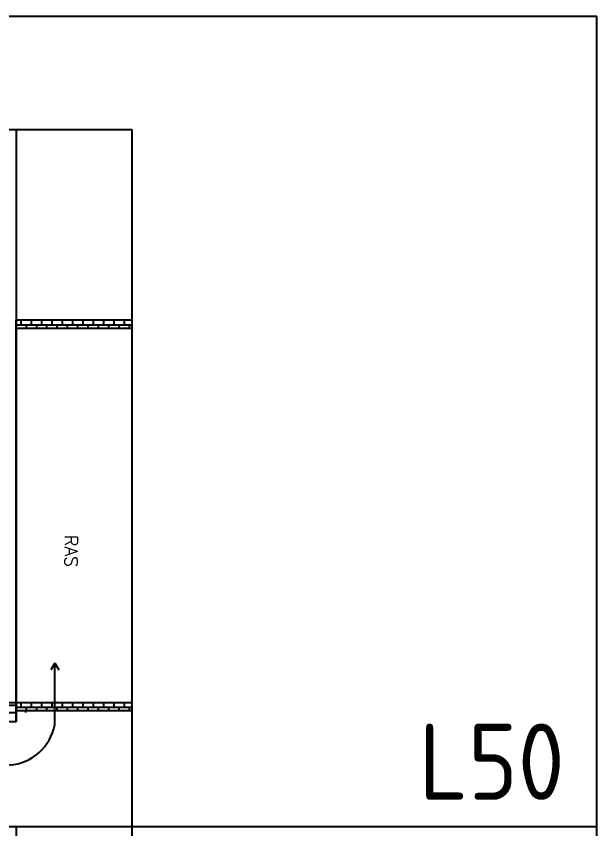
# Model space of a CAD drawing. Header units: millimetres. Extents: x 108 to 3316, y 96 to 2090.
# Drawn here: x 2659.2 to 2773.5, y 1629.1 to 1789.1 of the extents above; entities that cross this region are included whole.
import ezdxf
from ezdxf.enums import TextEntityAlignment as Align

# ---------------------------------------------------------------- set-up
doc = ezdxf.new("R2010")
doc.units = ezdxf.units.MM
for name, color, linetype in [('A-DETL-01', 1, 'Continuous'), ('DETL-TXT', 4, 'Continuous'), ('M-CEQPM-MAU', 22, 'Continuous'), ('M-HVAC-CMDUCT', 150, 'Continuous')]:
    doc.layers.add(name, color=color, linetype=linetype)
doc.styles.add('AA-TXT', font='isocp.shx', dxfattribs={"bigfont": 'chineset.shx'})
doc.styles.add('STDTEXT', font='simplex.shx', dxfattribs={"bigfont": 'china.shx'})

msp = doc.modelspace()

# ---------------------------------------------------------------- hatches: boundary and pattern name
at = {"layer": 'M-CEQPM-MAU'}
h = msp.add_hatch(dxfattribs=at)
h.set_pattern_fill('AR-B88', color=252, scale=0.01)
h.set_pattern_definition([(360, (-38230.795, -83016.1842), (1e-15, 2.032), []), (90, (-38230.795, -83016.1842), (-1.016, 2.032), [2.032, -2.032])])
h.paths.add_polyline_path([(2681.94, 1729.33), (2659.18, 1729.33), (2659.18, 1727.72), (2681.94, 1727.72)])
h = msp.add_hatch(dxfattribs=at)
h.set_pattern_fill('AR-B88', color=252, scale=0.01)
h.set_pattern_definition([(360, (-38230.795, -83091.4786), (1e-15, 2.032), []), (90, (-38230.795, -83091.4786), (-1.016, 2.032), [2.032, -2.032])])
h.paths.add_polyline_path([(2681.94, 1654.04), (2659.18, 1654.04), (2659.18, 1652.43), (2681.94, 1652.43)])

# ---------------------------------------------------------------- linework, layer by layer
at = {"color": 252}
for points in [[(2659.18, 1729.33), (2681.94, 1729.33)], [(2659.18, 1727.72), (2681.94, 1727.72)], [(2659.18, 1654.04), (2681.94, 1654.04)], [(2659.18, 1652.43), (2681.94, 1652.43)]]:
    msp.add_lwpolyline(points, dxfattribs=at)
at = {"layer": 'A-DETL-01', "color": 252}
msp.add_line((2500.6, 1789.14), (2773.52, 1789.14), dxfattribs=at)
at = {"layer": 'A-DETL-01', "color": 252, "linetype": 'Continuous'}
for p, q in [((2659.18, 1766.86), (2659.18, 1650.21)), ((2681.94, 1766.86), (2681.94, 1629.5)), ((2659.18, 1629.5), (2659.18, 1512.85)), ((2681.94, 1629.5), (2681.94, 1492.14))]:
    msp.add_line(p, q, dxfattribs=at)
at = {"layer": 'A-DETL-01', "color": 252}
for points in [[(2773.52, 1354.78), (2773.52, 1789.14)], [(2507.33, 1766.86), (2681.94, 1766.86)]]:
    msp.add_lwpolyline(points, dxfattribs=at)
at = {"layer": 'M-CEQPM-MAU', "color": 252, "ltscale": 0.1}
for p, q in [((2659.18, 1650.21), (2659.18, 1729.33)), ((2639.3, 1654.03), (2659.18, 1654.04)), ((2659.18, 1653.4), (2639.3, 1653.4)), ((2660.99, 1652.14), (2660.99, 1652.01))]:
    msp.add_line(p, q, dxfattribs=at)
msp.add_lwpolyline([(2659.18, 1650.21), (2639.3, 1650.21), (2639.3, 1652.01), (2659.18, 1652.01)], dxfattribs=at)
at = {"layer": 'M-HVAC-CMDUCT', "color": 252}
for points in [[(2666.76, 1661.76), (2665.98, 1660.41)], [(2666.76, 1649.61), (2666.76, 1661.76)], [(2666.76, 1661.76), (2667.54, 1660.41)], [(2773.52, 1629.5), (2406.14, 1629.5)]]:
    msp.add_lwpolyline(points, dxfattribs=at)
msp.add_arc((2657.18, 1651.43), 9.75, 198.9739, 349.2809, dxfattribs=at)

# ---------------------------------------------------------------- texts
at = {"layer": 'DETL-TXT', "color": 2, "ltscale": 0.1, "style": 'AA-TXT'}
msp.add_text('L50', height=15, dxfattribs=at).set_placement((2738.46, 1634.85))
at = {"layer": 'M-CEQPM-MAU', "color": 252, "style": 'STDTEXT'}
msp.add_text('RAS', height=2.5, rotation=270, dxfattribs=at).set_placement((2670.03, 1686.98), align=Align.MIDDLE_LEFT)

doc.saveas('drawing.dxf')
